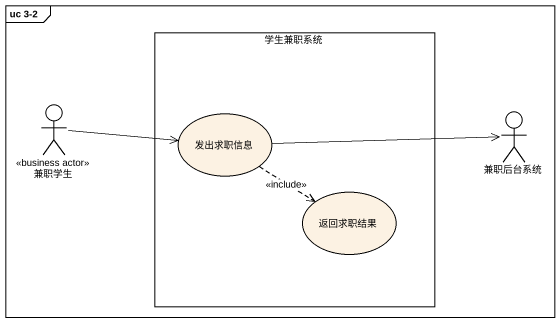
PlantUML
@startuml
mainframe uc 3-2
rectangle 学生兼职系统 {
  usecase 发出求职信息
  usecase 返回求职结果
}
actor 兼职学生 <<business actor>>
actor 兼职后台系统
兼职学生 -right-> 发出求职信息
发出求职信息 -right-> 兼职后台系统
发出求职信息 ..> 返回求职结果 : <<include>>
@enduml
